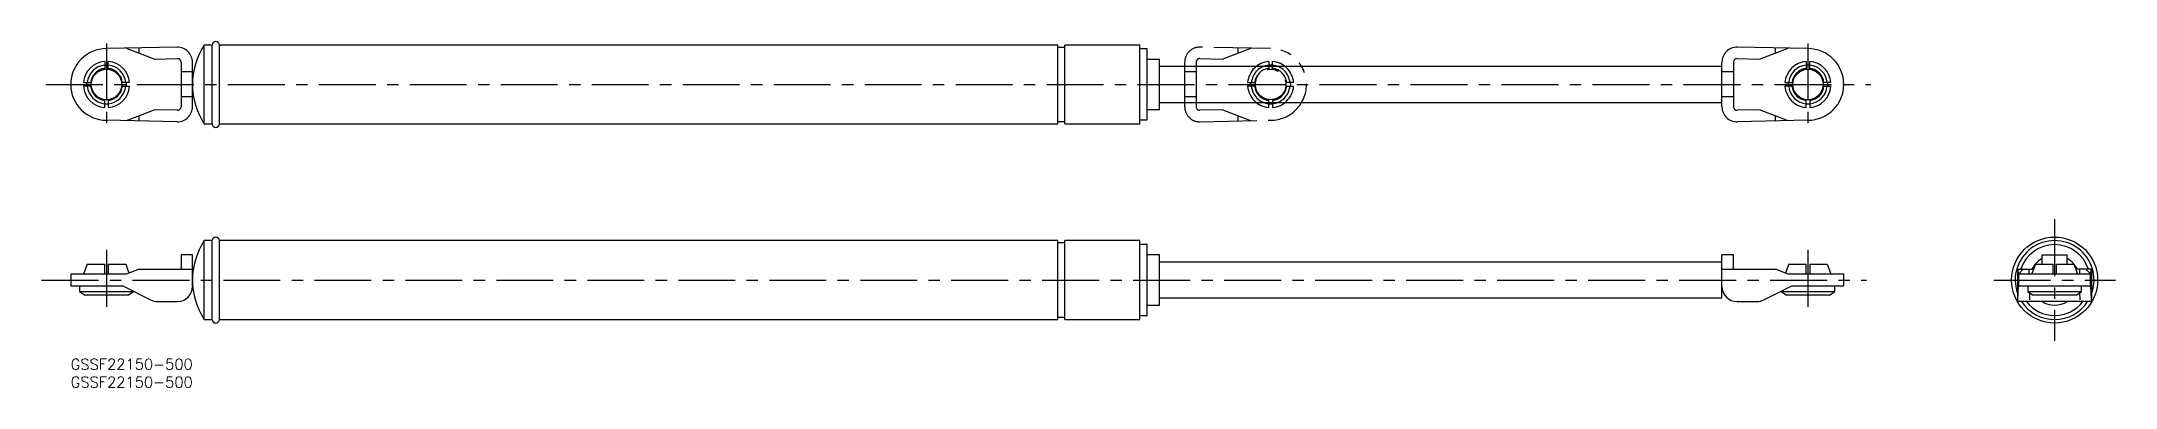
# Model space of a CAD drawing. Extents: x -8 to 571, y -8 to 89.
import ezdxf

# ---------------------------------------------------------------- set-up
doc = ezdxf.new("R2010")
doc.units = 0
doc.header["$LTSCALE"] = 0.5
doc.linetypes.add('CENTER', pattern=[50.8, 31.75, -6.35, 6.35, -6.35])
doc.linetypes.add('PHANTOM', pattern=[63.5, 31.75, -6.35, 6.35, -6.35, 6.35, -6.35])
for name, color, linetype in [('MSM_CENTER', 1, 'CENTER'), ('MSM_CONTINUOUS', 7, 'CONTINUOUS'), ('MSM_IMAGINARY', 6, 'PHANTOM'), ('MSM_PART_NUMBER', 7, 'CONTINUOUS')]:
    doc.layers.add(name, color=color, linetype=linetype)
doc.styles.get("Standard").update_dxf_attribs({"font": 'txt.shx', "height": 3, "bigfont": 'bigfont.shx'})

msp = doc.modelspace()

# ---------------------------------------------------------------- linework, layer by layer
at = {"layer": 'MSM_CENTER'}
for p, q in [((10, 88.04), (10, 65.17)), ((485, 88.04), (485, 65.17)), ((-6.93, 76.61), (502.54, 76.61)), ((553.86, 39), (553.86, 5)), ((10, 30.4), (10, 13.8)), ((485, 30.4), (485, 13.8)), ((-8.15, 22), (501.32, 22)), ((536.86, 22), (570.86, 22))]:
    msp.add_line(p, q, dxfattribs=at)
at = {"layer": 'MSM_CONTINUOUS'}
for p, q in [((29.71, 87.02), (10, 86.61)), ((39.5, 87.61), (37.3, 87.61)), ((37.3, 65.61), (37.3, 87.61)), ((39.5, 65.61), (39.5, 87.61)), ((275.6, 87.61), (41.5, 87.61)), ((41.5, 65.61), (41.5, 87.61)), ((275.6, 65.61), (275.6, 87.61)), ((277.5, 86.96), (275.6, 86.96)), ((298.5, 87.61), (277.5, 87.61)), ((277.5, 65.61), (277.5, 87.61)), ((298.5, 65.61), (298.5, 87.61)), ((485, 86.61), (465.29, 87.02)), ((9.5, 83.02), (9.5, 80.83)), ((9.5, 82.08), (10, 82.11)), ((10, 82.11), (10.5, 82.08)), ((10.5, 80.83), (10.5, 83.02)), ((15.5, 86.72), (23.5, 83.69)), ((19.09, 85.36), (19.09, 86.8)), ((23.5, 83.69), (29.78, 83.82)), ((30.8, 82.82), (30.8, 70.39)), ((34, 70.39), (34, 82.82)), ((300.5, 86.51), (298.5, 86.51)), ((300.5, 66.71), (300.5, 86.51)), ((304, 83.61), (300.5, 83.61)), ((304, 69.61), (304, 83.61)), ((461, 81.61), (304, 81.61)), ((461, 70.39), (461, 82.82)), ((464.2, 82.82), (464.2, 70.39)), ((465.22, 83.82), (471.5, 83.69)), ((471.5, 83.69), (479.5, 86.72)), ((475.91, 85.36), (475.91, 86.8)), ((484.5, 83.02), (484.5, 80.83)), ((484.5, 82.08), (485, 82.11)), ((485, 82.11), (485.5, 82.08)), ((485.5, 80.83), (485.5, 83.02)), ((3.58, 77.11), (5.78, 77.11)), ((5.78, 76.11), (3.58, 76.11)), ((4.5, 76.61), (4.52, 77.11)), ((4.52, 76.11), (4.5, 76.61)), ((16.42, 77.11), (14.22, 77.11)), ((14.22, 76.11), (16.42, 76.11)), ((15.48, 77.11), (15.5, 76.61)), ((15.5, 76.61), (15.48, 76.11)), ((34, 80.11), (30.8, 80.11)), ((464.2, 80.11), (461, 80.11)), ((478.58, 77.11), (480.78, 77.11)), ((480.78, 76.11), (478.58, 76.11)), ((479.5, 76.61), (479.52, 77.11)), ((479.52, 76.11), (479.5, 76.61)), ((491.42, 77.11), (489.22, 77.11)), ((489.22, 76.11), (491.42, 76.11)), ((490.48, 77.11), (490.5, 76.61)), ((490.5, 76.61), (490.48, 76.11)), ((9.5, 70.19), (9.5, 72.39)), ((10, 71.11), (9.5, 71.13)), ((10.5, 71.13), (10, 71.11)), ((10.5, 72.39), (10.5, 70.19)), ((23.5, 69.53), (15.5, 66.49)), ((29.78, 69.39), (23.5, 69.53)), ((34, 73.11), (30.8, 73.11)), ((300.5, 69.61), (304, 69.61)), ((304, 71.61), (461, 71.61)), ((464.2, 73.11), (461, 73.11)), ((471.5, 69.53), (465.22, 69.39)), ((479.5, 66.49), (471.5, 69.53)), ((484.5, 70.19), (484.5, 72.39)), ((485, 71.11), (484.5, 71.13)), ((485.5, 71.13), (485, 71.11)), ((485.5, 72.39), (485.5, 70.19)), ((29.71, 66.2), (10, 66.61)), ((19.09, 66.42), (19.09, 67.85)), ((37.3, 65.61), (39.5, 65.61)), ((41.5, 65.61), (275.6, 65.61)), ((275.6, 66.26), (277.5, 66.26)), ((277.5, 65.61), (298.5, 65.61)), ((298.5, 66.71), (300.5, 66.71)), ((485, 66.61), (465.29, 66.2)), ((475.91, 66.42), (475.91, 67.85)), ((34, 29), (30.8, 29)), ((30.8, 29), (30.8, 25)), ((34, 20.2), (34, 29)), ((39.5, 33), (37.3, 33)), ((37.3, 11), (37.3, 33)), ((39.5, 11), (39.5, 33)), ((275.6, 33), (41.5, 33)), ((41.5, 11), (41.5, 33)), ((275.6, 11), (275.6, 33)), ((277.5, 32.35), (275.6, 32.35)), ((298.5, 33), (277.5, 33)), ((277.5, 11), (277.5, 33)), ((298.5, 11), (298.5, 33)), ((300.5, 31.9), (298.5, 31.9)), ((300.5, 12.1), (300.5, 31.9)), ((304, 29), (300.5, 29)), ((304, 15), (304, 29)), ((461, 17), (461, 29)), ((464.2, 29), (461, 29)), ((464.2, 25), (464.2, 29)), ((550.36, 26.4), (550.36, 29)), ((550.36, 29), (557.36, 29)), ((557.36, 26.4), (557.36, 29)), ((0, 23.6), (0, 20.4)), ((15.5, 23.6), (0, 23.6)), ((4.62, 26.4), (3.58, 23.6)), ((4.62, 26.4), (9.5, 26.4)), ((9.5, 23.6), (9.5, 26.4)), ((10.5, 26.4), (15.38, 26.4)), ((10.5, 26.4), (10.5, 23.6)), ((15.38, 26.4), (16.09, 24.47)), ((19.09, 25), (15.5, 23.6)), ((16.09, 24.47), (16.3, 23.91)), ((19.09, 25), (34, 25)), ((461, 27), (304, 27)), ((461, 25), (475.91, 25)), ((479.5, 23.6), (475.91, 25)), ((478.91, 24.47), (478.7, 23.91)), ((479.62, 26.4), (478.91, 24.47)), ((495, 23.6), (479.5, 23.6)), ((479.62, 26.4), (484.5, 26.4)), ((484.5, 23.6), (484.5, 26.4)), ((485.5, 26.4), (485.5, 23.6)), ((485.5, 26.4), (490.38, 26.4)), ((490.38, 26.4), (491.09, 24.47)), ((491.09, 24.47), (491.42, 23.6)), ((495, 20.4), (495, 23.6)), ((543.45, 25), (543.45, 16)), ((543.45, 25), (547.96, 25)), ((543.45, 25), (543.45, 25)), ((543.75, 23.6), (543.67, 25)), ((545.11, 25), (543.75, 23.6)), ((563.98, 23.6), (543.75, 23.6)), ((543.86, 20.4), (543.86, 23.6)), ((546.78, 23.6), (546.78, 25)), ((547.77, 24.47), (547.44, 23.6)), ((548.48, 26.4), (547.77, 24.47)), ((548.48, 26.4), (553.36, 26.4)), ((553.36, 26.4), (553.36, 23.6)), ((554.36, 26.4), (559.24, 26.4)), ((554.36, 23.6), (554.36, 26.4)), ((559.24, 26.4), (559.96, 24.47)), ((564.27, 25), (559.76, 25)), ((559.96, 24.47), (560.28, 23.6)), ((560.94, 23.6), (560.94, 25)), ((562.61, 25), (563.98, 23.6)), ((563.86, 20.4), (563.86, 23.6)), ((563.98, 23.6), (564.05, 25)), ((564.27, 16), (564.27, 25)), ((564.27, 25), (564.27, 25)), ((0, 20.4), (14.54, 20.4)), ((2.5, 20.4), (2.5, 18.8)), ((2.5, 18.8), (4, 17.8)), ((2.5, 18.8), (17.5, 18.8)), ((16, 17.8), (4, 17.8)), ((14.54, 20.4), (22.3, 16.46)), ((16, 17.8), (17.5, 18.8)), ((17.5, 18.8), (17.5, 18.9)), ((472.7, 16.46), (480.46, 20.4)), ((477.5, 18.9), (477.5, 18.8)), ((477.5, 18.8), (479, 17.8)), ((477.5, 18.8), (492.5, 18.8)), ((491, 17.8), (479, 17.8)), ((480.46, 20.4), (495, 20.4)), ((491, 17.8), (492.5, 18.8)), ((492.5, 18.8), (492.5, 20.4)), ((543.6, 16.46), (543.77, 20.4)), ((543.77, 20.4), (563.96, 20.4)), ((546.36, 20.4), (546.36, 18.8)), ((546.36, 18.8), (547.86, 17.8)), ((546.36, 18.8), (561.36, 18.8)), ((546.89, 18.45), (546.81, 16.46)), ((559.86, 17.8), (547.86, 17.8)), ((559.86, 17.8), (561.36, 18.8)), ((560.83, 18.45), (560.92, 16.46)), ((561.36, 18.8), (561.36, 20.4)), ((564.12, 16.46), (563.96, 20.4)), ((24.2, 16), (29.71, 16)), ((29.8, 16), (29.71, 16)), ((275.6, 11.65), (277.5, 11.65)), ((298.5, 12.1), (300.5, 12.1)), ((300.5, 15), (304, 15)), ((304, 17), (461, 17)), ((465.29, 16), (465.2, 16)), ((465.29, 16), (470.8, 16)), ((564.27, 16), (543.45, 16)), ((543.45, 16), (543.45, 16)), ((543.56, 16), (543.57, 16)), ((543.57, 16.02), (543.58, 16.03)), ((543.57, 16.01), (543.57, 16.02)), ((543.57, 16), (543.57, 16.01)), ((543.57, 16.01), (543.57, 16.01)), ((543.57, 16), (543.57, 16)), ((543.58, 16.11), (543.59, 16.13)), ((543.58, 16.09), (543.58, 16.11)), ((543.58, 16.07), (543.58, 16.09)), ((543.58, 16.06), (543.58, 16.07)), ((543.58, 16.04), (543.58, 16.06)), ((543.58, 16.03), (543.58, 16.04)), ((543.59, 16.25), (543.6, 16.28)), ((543.59, 16.22), (543.59, 16.25)), ((543.59, 16.2), (543.59, 16.22)), ((543.59, 16.17), (543.59, 16.2)), ((543.59, 16.15), (543.59, 16.17)), ((543.59, 16.13), (543.59, 16.15)), ((543.6, 16.42), (543.6, 16.46)), ((543.6, 16.38), (543.6, 16.42)), ((543.6, 16.35), (543.6, 16.38)), ((543.6, 16.31), (543.6, 16.35)), ((543.6, 16.28), (543.6, 16.31)), ((564.12, 16.46), (564.12, 16.42)), ((564.12, 16.42), (564.12, 16.38)), ((564.12, 16.38), (564.12, 16.35)), ((564.12, 16.35), (564.12, 16.31)), ((564.12, 16.31), (564.12, 16.28)), ((564.12, 16.28), (564.13, 16.25)), ((564.13, 16.25), (564.13, 16.22)), ((564.13, 16.22), (564.13, 16.2)), ((564.13, 16.2), (564.13, 16.17)), ((564.13, 16.17), (564.13, 16.15)), ((564.13, 16.15), (564.14, 16.13)), ((564.14, 16.13), (564.14, 16.11)), ((564.14, 16.11), (564.14, 16.09)), ((564.14, 16.09), (564.14, 16.07)), ((564.14, 16.07), (564.14, 16.06)), ((564.14, 16.06), (564.14, 16.04)), ((564.14, 16.04), (564.15, 16.03)), ((564.15, 16.03), (564.15, 16.02)), ((564.15, 16.02), (564.15, 16.01)), ((564.15, 16.01), (564.15, 16.01)), ((564.15, 16.01), (564.15, 16)), ((564.15, 16), (564.15, 16)), ((564.15, 16), (564.16, 16)), ((564.27, 16), (564.27, 16)), ((37.3, 11), (39.5, 11)), ((41.5, 11), (275.6, 11)), ((277.5, 11), (298.5, 11))]:
    msp.add_line(p, q, dxfattribs=at)
for centre, radius in [((10, 76.61), 4.25), ((485, 76.61), 4.25), ((553.86, 22), 12)]:
    msp.add_circle(centre, radius, dxfattribs=at)
for centre, radius, start, end in [((29.8, 82.82), 4.2, 0, 91.19349), ((54, 76.61), 20, 146.63299, 213.36701), ((40.5, 87.61), 1, 0, 180), ((465.2, 82.82), 4.2, 88.80651, 180), ((10, 76.61), 10, 90, 270), ((10, 76.61), 6.44, 94.45407, 175.54593), ((10, 76.61), 5.4, 95.31277, 174.68723), ((10, 76.61), 4.5, 96.37937, 173.62063), ((10, 76.61), 6.44, 4.45407, 85.54593), ((10, 76.61), 5.4, 5.31277, 84.68723), ((10, 76.61), 4.5, 6.37937, 83.62063), ((29.8, 82.82), 1, 0, 91.19349), ((465.2, 82.82), 1, 88.80651, 180), ((485, 76.61), 6.44, 94.45407, 175.54593), ((485, 76.61), 5.4, 95.31277, 174.68723), ((485, 76.61), 4.5, 96.37937, 173.62063), ((485, 76.61), 10, 270, 90), ((485, 76.61), 6.44, 4.45407, 85.54593), ((485, 76.61), 5.4, 5.31277, 84.68723), ((485, 76.61), 4.5, 6.37937, 83.62063), ((10, 76.61), 6.44, 184.45407, 265.54593), ((10, 76.61), 5.4, 185.31277, 264.68723), ((10, 76.61), 4.5, 186.37937, 263.62063), ((10, 76.61), 5.4, 275.31277, 354.68723), ((10, 76.61), 6.44, 274.45407, 355.54593), ((10, 76.61), 4.5, 276.37937, 353.62063), ((485, 76.61), 6.44, 184.45407, 265.54593), ((485, 76.61), 5.4, 185.31277, 264.68723), ((485, 76.61), 4.5, 186.37937, 263.62063), ((485, 76.61), 4.5, 276.37937, 353.62063), ((485, 76.61), 5.4, 275.31277, 354.68723), ((485, 76.61), 6.44, 274.45407, 355.54593), ((29.8, 70.39), 4.2, 268.80651, 0), ((29.8, 70.39), 1, 268.80651, 0), ((465.2, 70.39), 4.2, 180, 271.19349), ((465.2, 70.39), 1, 180, 271.19349), ((40.5, 65.61), 1, 180, 0), ((54, 22), 20, 146.63299, 213.36701), ((40.5, 33), 1, 0, 180), ((553.86, 22), 11, 341.17491, 198.82509), ((553.86, 22), 9.9, 17.6397, 162.3603), ((553.86, 22), 7, 120, 154.62307), ((553.86, 22), 7, 25.37693, 60), ((29.8, 20.2), 4.2, 270, 0), ((465.2, 20.2), 4.2, 180, 270), ((24.2, 20.2), 4.2, 243.03406, 270), ((470.8, 20.2), 4.2, 270, 296.96594), ((553.86, 22), 11, 213.05573, 326.94427), ((553.86, 22), 9.9, 217.3052, 322.6948), ((553.86, 22), 7, 238.99728, 301.00272), ((40.5, 11), 1, 180, 0)]:
    msp.add_arc(centre, radius, start, end, dxfattribs=at)
at = {"layer": 'MSM_IMAGINARY'}
for p, q in [((335, 86.61), (315.29, 87.02)), ((311, 70.39), (311, 82.82)), ((314.2, 82.82), (314.2, 70.39)), ((315.22, 83.82), (321.5, 83.69)), ((321.5, 83.69), (329.5, 86.72)), ((325.91, 85.36), (325.91, 86.8)), ((334.5, 83.02), (334.5, 80.83)), ((334.5, 82.08), (335, 82.11)), ((335, 82.11), (335.5, 82.08)), ((335.5, 80.83), (335.5, 83.02)), ((314.2, 80.11), (311, 80.11)), ((328.58, 77.11), (330.78, 77.11)), ((330.78, 76.11), (328.58, 76.11)), ((329.5, 76.61), (329.52, 77.11)), ((329.52, 76.11), (329.5, 76.61)), ((341.42, 77.11), (339.22, 77.11)), ((339.22, 76.11), (341.42, 76.11)), ((340.48, 77.11), (340.5, 76.61)), ((340.5, 76.61), (340.48, 76.11)), ((314.2, 73.11), (311, 73.11)), ((321.5, 69.53), (315.22, 69.39)), ((329.5, 66.49), (321.5, 69.53)), ((334.5, 70.19), (334.5, 72.39)), ((335, 71.11), (334.5, 71.13)), ((335.5, 71.13), (335, 71.11)), ((335.5, 72.39), (335.5, 70.19)), ((315.29, 66.2), (335, 66.61)), ((325.91, 66.42), (325.91, 67.85))]:
    msp.add_line(p, q, dxfattribs=at)
msp.add_circle((335, 76.61), 4.25, dxfattribs=at)
for centre, radius, start, end in [((315.2, 82.82), 4.2, 88.80651, 180), ((315.2, 82.82), 1, 88.80651, 180), ((335, 76.61), 6.44, 94.45407, 175.54593), ((335, 76.61), 5.4, 95.31277, 174.68723), ((335, 76.61), 4.5, 96.37937, 173.62063), ((335, 76.61), 10, 270, 90), ((335, 76.61), 6.44, 4.45407, 85.54593), ((335, 76.61), 5.4, 5.31277, 84.68723), ((335, 76.61), 4.5, 6.37937, 83.62063), ((335, 76.61), 6.44, 184.45407, 265.54593), ((335, 76.61), 5.4, 185.31277, 264.68723), ((335, 76.61), 4.5, 186.37937, 263.62063), ((335, 76.61), 4.5, 276.37937, 353.62063), ((335, 76.61), 5.4, 275.31277, 354.68723), ((335, 76.61), 6.44, 274.45407, 355.54593), ((315.2, 70.39), 4.2, 180, 271.19349), ((315.2, 70.39), 1, 180, 271.19349)]:
    msp.add_arc(centre, radius, start, end, dxfattribs=at)

# ---------------------------------------------------------------- texts
at = {"layer": 'MSM_PART_NUMBER', "char_height": 3, "width": 121.0942, "attachment_point": 1}
for insert in [(0, 0), (0, -5)]:
    msp.add_mtext('{GSSF22150-500}', dxfattribs=dict(at, insert=insert))

doc.saveas('drawing.dxf')
